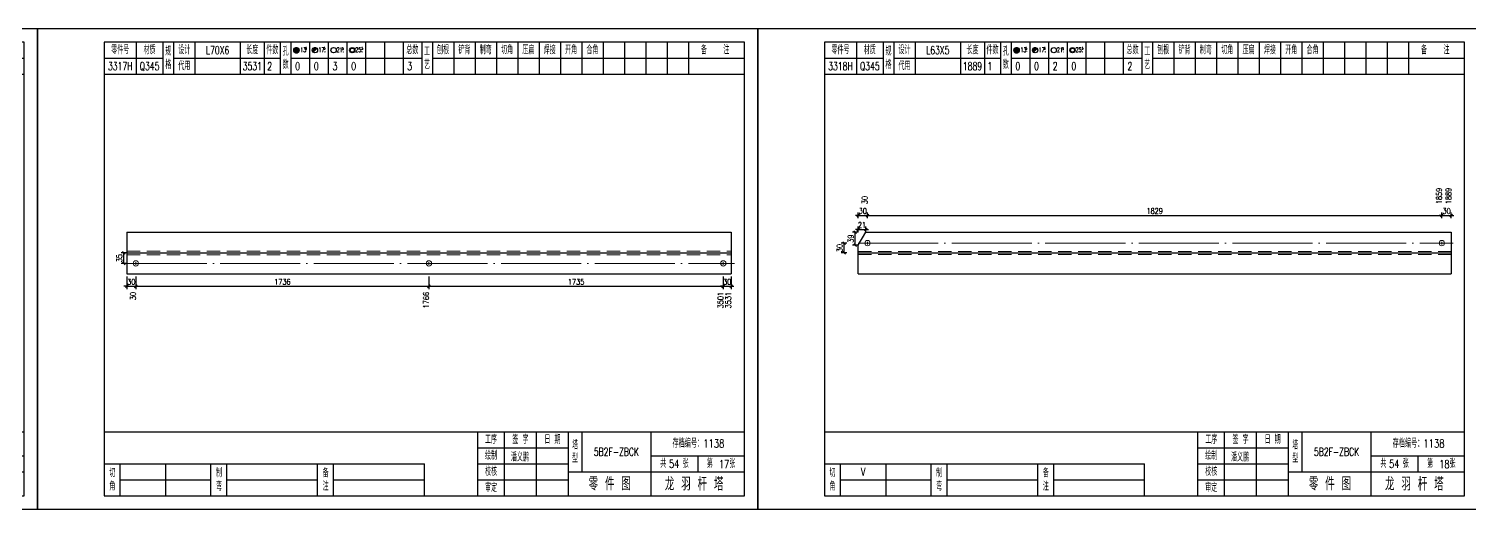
# Model space of a CAD drawing. Header units: millimetres. Extents: x 0 to 30240, y -10896 to -1348.
# Drawn here: x 4317 to 4857, y -10043 to -9863 of the extents above; entities that cross this region are included whole.
import ezdxf
from ezdxf.enums import TextEntityAlignment as Align

# ---------------------------------------------------------------- set-up
doc = ezdxf.new("R2010")
doc.units = ezdxf.units.MM
doc.header["$LTSCALE"] = 20
doc.header["$PDMODE"] = 1
doc.linetypes.add('DASHDOT2X', pattern=[1.75, 1.5, -0.125, 0, -0.125])
doc.linetypes.add('HIDDEN', pattern=[0.375, 0.25, -0.125])
for name, color, linetype, lineweight in [('1', 7, 'Continuous', 25), ('11', 3, 'Continuous', 13), ('2', 1, 'HIDDEN', 13), ('5', 1, 'Continuous', 13), ('7', 2, 'DASHDOT2X', 13)]:
    doc.layers.add(name, color=color, linetype=linetype, lineweight=lineweight)
doc.styles.get("Standard").update_dxf_attribs({"font": 'simplex', "width": 0.7, "bigfont": 'gbhzfs.shx'})
doc.styles.add('SYMBOL_TXT', font='txt.shx', dxfattribs={"width": 0.6})
doc.styles.add('TITLE_TXT', font='simplex.shx', dxfattribs={"width": 0.75, "height": 2.5, "bigfont": 'gbhzfs.shx'})
doc.dimstyles.get("Standard").update_dxf_attribs({"dimtxt": 2.1, "dimasz": 1, "dimexe": 1.05, "dimexo": 0, "dimgap": 0.63, "dimtad": 1, "dimzin": 0, "dimdsep": 46, "dimtxsty": 'standard', "dimblk": 'OBLIQUE', "dimblk1": 'OBLIQUE', "dimblk2": 'OBLIQUE', "dimcen": 0.09, "dimadec": 0, "dimazin": 0, "dimtfac": 1, "dimtdec": 1, "dimtix": 1, "dimtmove": 0, "dimatfit": 3, "dimfxl": 0, "dimtolj": 1, "dimtzin": 0, "dimarcsym": 0})
pattern_1 = [(0, (-3, 0), (0, 0.0125), [])]

# ---------------------------------------------------------------- blocks, each defined once
blk = doc.blocks.new('M12_HOLE')
h = blk.add_hatch()
h.set_pattern_fill('LINE', scale=0.1, style=0)
h.set_pattern_definition(pattern_1)
h.paths.add_polyline_path([(-5, 0, 1), (-1, 0, 1)])
at = {"color": 7}
blk.add_circle((-3, 0), 2, dxfattribs=at)
at = {"color": 7, "attachment_point": 1, "style": 'SYMBOL_TXT'}
for s, insert, char_height, width in [('13\\f??|b0|i0|c0|p54;.', (-0.1, 2.1), 3.5, 5.707), ('5', (3.7, 2.3), 1.8, 2.931)]:
    blk.add_mtext(s, dxfattribs=dict(at, insert=insert, char_height=char_height, width=width))
blk = doc.blocks.new('M16_HOLE')
h = blk.add_hatch()
h.set_pattern_fill('LINE', scale=0.1, style=0)
h.set_pattern_definition(pattern_1)
h.paths.add_polyline_path([(-1.6, 1.4, 0.668179), (-5, 0, 0.198912), (-4.4, -1.4)])
at = {"color": 7}
blk.add_circle((-3, 0), 2, dxfattribs=at)
at = {"color": 7, "attachment_point": 1, "style": 'SYMBOL_TXT'}
for s, insert, char_height, width in [('17.', (-0.4, 2.1), 3.5, 6.316), ('5', (3.6, 2.3), 1.8, 1.822)]:
    blk.add_mtext(s, dxfattribs=dict(at, insert=insert, char_height=char_height, width=width))
blk = doc.blocks.new('M20_HOLE')
at = {"color": 7}
blk.add_circle((-3, 0), 2, dxfattribs=at)
at = {"color": 7, "attachment_point": 1, "style": 'SYMBOL_TXT'}
for s, insert, char_height, width in [('21.', (-0.7, 2), 3.5, 6.074), ('5', (3.3, 2), 1.8, 1.458)]:
    blk.add_mtext(s, dxfattribs=dict(at, insert=insert, char_height=char_height, width=width))
blk = doc.blocks.new('M24_HOLE')
at = {"color": 7}
for radius in [2, 1.5]:
    blk.add_circle((-3, 0), radius, dxfattribs=at)
at = {"color": 7, "attachment_point": 1, "style": 'SYMBOL_TXT'}
for s, insert, char_height, width in [('25.', (-0.7, 2.1), 3.5, 2.429), ('5', (3.9, 2.3), 1.8, 1.944)]:
    blk.add_mtext(s, dxfattribs=dict(at, insert=insert, char_height=char_height, width=width))
blk = doc.blocks.new('JgCard')
for p, q in [((270, 180), (0, 180)), ((0, 180), (0, 0)), ((270, 0), (270, 180)), ((265, 175), (25, 175)), ((25, 175), (25, 5)), ((37, 175), (37, 163)), ((47, 175), (47, 163)), ((51, 175), (51, 163)), ((59, 175), (59, 163)), ((76, 175), (76, 163)), ((85, 175), (85, 163)), ((91, 175), (91, 163)), ((95, 175), (95, 163)), ((102, 175), (102, 163)), ((109, 175), (109, 163)), ((116, 175), (116, 163)), ((123, 175), (123, 163)), ((130, 175), (130, 163)), ((137, 175), (137, 163)), ((144, 175), (144, 163)), ((148, 175), (148, 163)), ((156, 175), (156, 163)), ((164, 175), (164, 163)), ((172, 175), (172, 163)), ((180, 175), (180, 163)), ((188, 175), (188, 163)), ((196, 175), (196, 163)), ((204, 175), (204, 163)), ((212, 175), (212, 163)), ((220, 175), (220, 163)), ((228, 175), (228, 163)), ((236, 175), (236, 163)), ((244, 175), (244, 163)), ((265, 5), (265, 175)), ((25, 169), (47, 169)), ((51, 169), (91, 169)), ((95, 169), (144, 169)), ((148, 169), (265, 169)), ((25, 163), (265, 163)), ((25, 29), (265, 29)), ((165, 5), (165, 29)), ((175, 5), (175, 29)), ((187, 5), (187, 29)), ((199, 5), (199, 29)), ((204, 29), (204, 14)), ((230, 5), (230, 29)), ((165, 23), (199, 23)), ((25, 17), (145, 17)), ((31, 5), (31, 17)), ((48, 17), (48, 5)), ((65, 5), (65, 17)), ((71, 5), (71, 17)), ((105, 5), (105, 17)), ((111, 5), (111, 17)), ((145, 5), (145, 17)), ((165, 17), (199, 17)), ((230, 20), (265, 20)), ((247.5, 20), (247.5, 14)), ((31, 11), (65, 11)), ((71, 11), (105, 11)), ((111, 11), (145, 11)), ((165, 11), (199, 11)), ((199, 14), (265, 14)), ((0, 0), (270, 0)), ((25, 5), (265, 5))]:
    blk.add_line(p, q)
blk.add_lwpolyline([(96.03, 171.99, -1), (98.03, 171.99, -1)], format="xyb", close=True)
blk.add_point((145, 96))
at = {"xscale": 0.5, "yscale": 0.5, "zscale": 0.5}
for name, p in [('M12_HOLE', (98.53, 171.99)), ('M16_HOLE', (105.5, 172)), ('M20_HOLE', (112.5, 172)), ('M24_HOLE', (119.5, 172))]:
    blk.add_blockref(name, p, dxfattribs=at)
at = {"style": 'TITLE_TXT', "width": 0.75}
for s, height, p in [('存档编号：1138', 3.076, (238.02, 23.07)), ('潘义鹏', 3, (177.45, 17.91)), ('龙 羽 杆 塔', 5, (235.17, 6.97))]:
    blk.add_text(s, height=height, dxfattribs=at).set_placement(p)
at = {"attachment_point": 5, "style": 'TITLE_TXT'}
for s, insert, char_height, width in [('零件号', (31, 172), 3, 15), ('材质', (42, 172), 3, 8), ('设计', (55, 172), 3, 8), ('长度', (80.5, 172), 3, 8), ('件数', (88, 172), 3, 6), ('总数', (140.5, 172), 3, 7), ('工\\P艺', (146, 169), 3, 4), ('刨根', (152, 172), 3, 8), ('铲背', (160, 172), 3, 8), ('制弯', (168, 172), 3, 8), ('切角', (176, 172), 3, 8), ('压扁', (184, 172), 3, 8), ('焊接', (192, 172), 3, 8), ('开角', (200, 172), 3, 8), ('合角', (208, 172), 3, 8), ('备    注', (254, 172), 3, 22), ('规格', (49, 169), 3, 4), ('代用', (55, 166), 3, 8), ('孔数', (93, 169), 3, 4), ('工序', (170, 26), 3, 10), ('签 字', (181, 26), 3, 12), ('日 期', (193, 26), 3, 12), ('绘制', (170, 20), 3, 10), ('塔\\P型', (201.5, 21.5), 3, 5), ('共    张', (238.75, 17), 3, 17.5), ('第    张', (256.25, 17), 3, 17.5), ('切\\P角', (28, 11), 3, 6), ('制\\P弯', (68, 11), 3, 6), ('备\\P注', (108, 11), 3, 6), ('校核', (170, 14), 3, 10), ('零 件 图', (214.5, 9.5), 5, 31), ('审定', (170, 8), 3, 10)]:
    blk.add_mtext(s, dxfattribs=dict(at, insert=insert, char_height=char_height, width=width))
blk = doc.blocks.new('M20')
for p, q in [((-0.5, 0), (0.5, 0)), ((0, -0.5), (0, 0.5))]:
    blk.add_line(p, q)
blk.add_circle((0, 0), 1)
blk = doc.blocks.new('_Oblique')
at = {"color": 0, "linetype": 'ByBlock', "lineweight": -2}
blk.add_line((-0.5, -0.5), (0.5, 0.5), dxfattribs=at)
blk = doc.blocks.new('*D4984')
at = {"layer": '11', "color": 0, "lineweight": -2}
for p, q in [((4353.4, -9955.64), (4353.4, -9960.36)), ((4356.84, -9955.64), (4356.84, -9960.36)), ((4353.4, -9959.31), (4352.4, -9959.31)), ((4353.4, -9959.31), (4356.84, -9959.31)), ((4356.84, -9959.31), (4357.84, -9959.31))]:
    blk.add_line(p, q, dxfattribs=at)
at = {"layer": 'Defpoints', "color": 0}
for p in [(4353.4, -9955.64), (4356.84, -9955.64), (4356.84, -9959.31)]:
    blk.add_point(p, dxfattribs=at)
at = {"layer": '11', "color": 0, "lineweight": -2}
blk.add_blockref('_Oblique', (4353.4, -9959.31), dxfattribs=at)
at = {"layer": '11', "color": 0, "lineweight": -2, "rotation": 180}
blk.add_blockref('_Oblique', (4356.84, -9959.31), dxfattribs=at)
at = {"layer": '11', "color": 0, "insert": (4355.12, -9957.63), "char_height": 2.1, "attachment_point": 5}
blk.add_mtext('\\A1;30', dxfattribs=at)
blk = doc.blocks.new('*D4987')
at = {"layer": '11', "color": 0, "lineweight": -2}
for p, q in [((4577.06, -9955.64), (4577.06, -9960.36)), ((4580, -9955.64), (4580, -9960.36)), ((4577.06, -9959.31), (4576.06, -9959.31)), ((4577.06, -9959.31), (4580, -9959.31)), ((4580, -9959.31), (4581, -9959.31))]:
    blk.add_line(p, q, dxfattribs=at)
at = {"layer": 'Defpoints', "color": 0}
for p in [(4577.06, -9955.64), (4580, -9955.64), (4580, -9959.31)]:
    blk.add_point(p, dxfattribs=at)
at = {"layer": '11', "color": 0, "lineweight": -2}
blk.add_blockref('_Oblique', (4577.06, -9959.31), dxfattribs=at)
at = {"layer": '11', "color": 0, "lineweight": -2, "rotation": 180}
blk.add_blockref('_Oblique', (4580, -9959.31), dxfattribs=at)
at = {"layer": '11', "color": 0, "insert": (4578.53, -9957.63), "char_height": 2.1, "attachment_point": 5}
blk.add_mtext('\\A1;30', dxfattribs=at)
blk = doc.blocks.new('*D4989')
at = {"layer": '11', "color": 0, "lineweight": -2}
for p, q in [((4627.6, -9932.75), (4626.6, -9932.75)), ((4627.6, -9933.8), (4627.6, -9931.7)), ((4627.6, -9932.75), (4631.13, -9932.75)), ((4631.13, -9933.8), (4631.13, -9931.7)), ((4631.13, -9932.75), (4632.13, -9932.75))]:
    blk.add_line(p, q, dxfattribs=at)
at = {"layer": 'Defpoints', "color": 0}
for p in [(4627.6, -9933.8), (4631.13, -9932.75), (4631.13, -9933.8)]:
    blk.add_point(p, dxfattribs=at)
at = {"layer": '11', "color": 0, "lineweight": -2}
blk.add_blockref('_Oblique', (4627.6, -9932.75), dxfattribs=at)
at = {"layer": '11', "color": 0, "lineweight": -2, "rotation": 180}
blk.add_blockref('_Oblique', (4631.13, -9932.75), dxfattribs=at)
at = {"layer": '11', "color": 0, "insert": (4629.37, -9931.07), "char_height": 2.1, "attachment_point": 5}
blk.add_mtext('\\A1;30', dxfattribs=at)
blk = doc.blocks.new('*D4991')
at = {"layer": '11', "color": 0, "lineweight": -2}
for p, q in [((4846.45, -9932.75), (4845.45, -9932.75)), ((4846.45, -9933.8), (4846.45, -9931.7)), ((4846.45, -9932.75), (4850, -9932.75)), ((4850, -9933.8), (4850, -9931.7)), ((4850, -9932.75), (4851, -9932.75))]:
    blk.add_line(p, q, dxfattribs=at)
at = {"layer": 'Defpoints', "color": 0}
for p in [(4846.45, -9933.8), (4850, -9932.75), (4850, -9933.8)]:
    blk.add_point(p, dxfattribs=at)
at = {"layer": '11', "color": 0, "lineweight": -2}
blk.add_blockref('_Oblique', (4846.45, -9932.75), dxfattribs=at)
at = {"layer": '11', "color": 0, "lineweight": -2, "rotation": 180}
blk.add_blockref('_Oblique', (4850, -9932.75), dxfattribs=at)
at = {"layer": '11', "color": 0, "insert": (4848.23, -9931.07), "char_height": 2.1, "attachment_point": 5}
blk.add_mtext('\\A1;30', dxfattribs=at)
blk = doc.blocks.new('*D4993')
at = {"layer": '11', "color": 0, "lineweight": -2}
for p, q in [((4627.6, -9938), (4626.6, -9938)), ((4627.6, -9939.05), (4627.6, -9936.95)), ((4627.6, -9938), (4630.54, -9938)), ((4630.54, -9939.05), (4630.54, -9936.95)), ((4630.54, -9938), (4631.54, -9938))]:
    blk.add_line(p, q, dxfattribs=at)
at = {"layer": 'Defpoints', "color": 0}
for p in [(4627.6, -9939.05), (4630.54, -9938), (4630.54, -9939.05)]:
    blk.add_point(p, dxfattribs=at)
at = {"layer": '11', "color": 0, "lineweight": -2}
blk.add_blockref('_Oblique', (4627.6, -9938), dxfattribs=at)
at = {"layer": '11', "color": 0, "lineweight": -2, "rotation": 180}
blk.add_blockref('_Oblique', (4630.54, -9938), dxfattribs=at)
at = {"layer": '11', "color": 0, "insert": (4629.07, -9936.32), "char_height": 2.1, "attachment_point": 5}
blk.add_mtext('\\A1;21', dxfattribs=at)

msp = doc.modelspace()

# ---------------------------------------------------------------- linework, layer by layer
at = {"layer": '1'}
for p, q in [((4353.4, -9939.048), (4353.4, -9954.588)), ((4353.4, -9939.048), (4580, -9939.048)), ((4580, -9939.048), (4580, -9954.588)), ((4627.6, -9943.858), (4630.543, -9939.048)), ((4630.543, -9939.048), (4850, -9939.048)), ((4850, -9939.048), (4850, -9954.588)), ((4627.6, -9946.818), (4627.6, -9943.858)), ((4353.4, -9946.818), (4580, -9946.818)), ((4627.6, -9954.588), (4627.6, -9946.818)), ((4627.6, -9946.818), (4850, -9946.818)), ((4353.4, -9954.588), (4580, -9954.588)), ((4627.6, -9954.588), (4850, -9954.588))]:
    msp.add_line(p, q, dxfattribs=at)
at = {"layer": '2'}
for p, q in [((4353.4, -9946.152), (4580, -9946.152)), ((4627.6, -9946.202), (4850, -9946.202)), ((4353.4, -9947.484), (4580, -9947.484)), ((4627.6, -9947.435), (4850, -9947.435))]:
    msp.add_line(p, q, dxfattribs=at)
at = {"layer": '7'}
for p, q in [((4627.6, -9943.118), (4850.652, -9943.118)), ((4353.4, -9950.703), (4581.26, -9950.703))]:
    msp.add_line(p, q, dxfattribs=at)

# ---------------------------------------------------------------- block references
at = {"layer": '1'}
for p in [(4050, -10042.818), (4320, -10042.818), (4590, -10042.818)]:
    msp.add_blockref('JgCard', p, dxfattribs=at)
at = {"layer": '5'}
for p in [(4631.132, -9943.118), (4846.452, -9943.118), (4356.84, -9950.703), (4466.723, -9950.703), (4577.06, -9950.703)]:
    msp.add_blockref('M20', p, dxfattribs=at)

# ---------------------------------------------------------------- texts
at = {"style": 'TITLE_TXT', "width": 0.75}
for s, p in [('54', (4556.712, -10027.328)), ('17', (4575.466, -10027.433)), ('54', (4826.712, -10027.328)), ('18', (4845.466, -10027.433))]:
    msp.add_text(s, height=3, dxfattribs=at).set_placement(p)
at = {"layer": '1', "width": 0.7}
for s, p in [('L70X6', (4387.5, -9870.818)), ('L63X5', (4657.5, -9870.818)), ('3317H', (4351, -9876.818)), ('Q345', (4362, -9876.818)), ('3531', (4400.5, -9876.818)), ('2', (4407, -9876.818)), ('0', (4417.5, -9876.818)), ('0', (4424.5, -9876.818)), ('3', (4431.5, -9876.818)), ('0', (4438.5, -9876.818)), ('3', (4459.5, -9876.818)), ('3318H', (4621, -9876.818)), ('Q345', (4632, -9876.818)), ('1889', (4670.5, -9876.818)), ('1', (4677, -9876.818)), ('0', (4687.5, -9876.818)), ('0', (4694.5, -9876.818)), ('2', (4701.5, -9876.818)), ('0', (4708.5, -9876.818)), ('2', (4729.5, -9876.818)), ('V', (4629.5, -10028.818))]:
    msp.add_text(s, height=3, dxfattribs=at).set_placement(p, align=Align.MIDDLE_CENTER)
for s, p in [('1859', (4846.468, -9928.548)), ('1889', (4850, -9928.548)), ('30', (4631.129, -9928.548))]:
    msp.add_text(s, height=2.1, rotation=90, dxfattribs=at).set_placement(p)
for s, p in [('30', (4356.84, -9961.413)), ('1766', (4466.7, -9961.413)), ('3501', (4577.088, -9961.413)), ('3531', (4580, -9961.413))]:
    msp.add_text(s, height=2.1, rotation=90, dxfattribs=at).set_placement(p, align=Align.RIGHT)
at = {"layer": '1', "char_height": 3, "width": 26, "attachment_point": 5}
for insert in [(4537, -10021.318), (4807, -10021.318)]:
    msp.add_mtext('5B2F-ZBCK', dxfattribs=dict(at, insert=insert))

# ---------------------------------------------------------------- dimensions: what is measured, and where the dimension line sits
at = {"layer": '1'}
for base, p1, p2, text in [((4352.35, -9946.818), (4353.35, -9950.703), (4353.35, -9946.818), '35'), ((4622.35, -9943.118), (4623.35, -9946.818), (4623.35, -9943.118), '30')]:
    msp.add_linear_dim(base=base, p1=p1, p2=p2, angle=90, text=text, dimstyle='standard', dxfattribs=at).render()
at = {"layer": '11'}
for base, p1, p2, text, picture, middle in [((4631.132, -9932.748), (4627.6, -9933.798), (4631.132, -9933.798), '30', '*D4989', (4629.366, -9931.068)), ((4850, -9932.748), (4846.452, -9933.798), (4850, -9933.798), '30', '*D4991', (4848.226, -9931.068)), ((4630.543, -9937.998), (4627.6, -9939.048), (4630.543, -9939.048), '21', '*D4993', (4629.072, -9936.318)), ((4356.84, -9959.313), (4353.4, -9955.638), (4356.84, -9955.638), '30', '*D4984', (4355.12, -9957.633)), ((4580, -9959.313), (4577.06, -9955.638), (4580, -9955.638), '30', '*D4987', (4578.53, -9957.633))]:
    dim = msp.add_linear_dim(base=base, p1=p1, p2=p2, text=text, dimstyle='standard', dxfattribs=at)
    dim.commit()
    dim.dimension.update_dxf_attribs({"geometry": picture, "text_midpoint": middle})
for base, p1, p2, text in [((4846.452, -9932.748), (4631.132, -9933.798), (4846.452, -9933.798), '1829'), ((4466.723, -9959.313), (4356.84, -9955.638), (4466.723, -9955.638), '1736'), ((4577.06, -9959.313), (4466.723, -9955.638), (4577.06, -9955.638), '1735')]:
    msp.add_linear_dim(base=base, p1=p1, p2=p2, text=text, dimstyle='standard', dxfattribs=at).render()
msp.add_linear_dim(base=(4626.55, -9939.048), p1=(4627.6, -9943.858), p2=(4627.6, -9939.048), angle=90, text='39', dimstyle='standard', dxfattribs=at).render()

doc.saveas('drawing.dxf')
